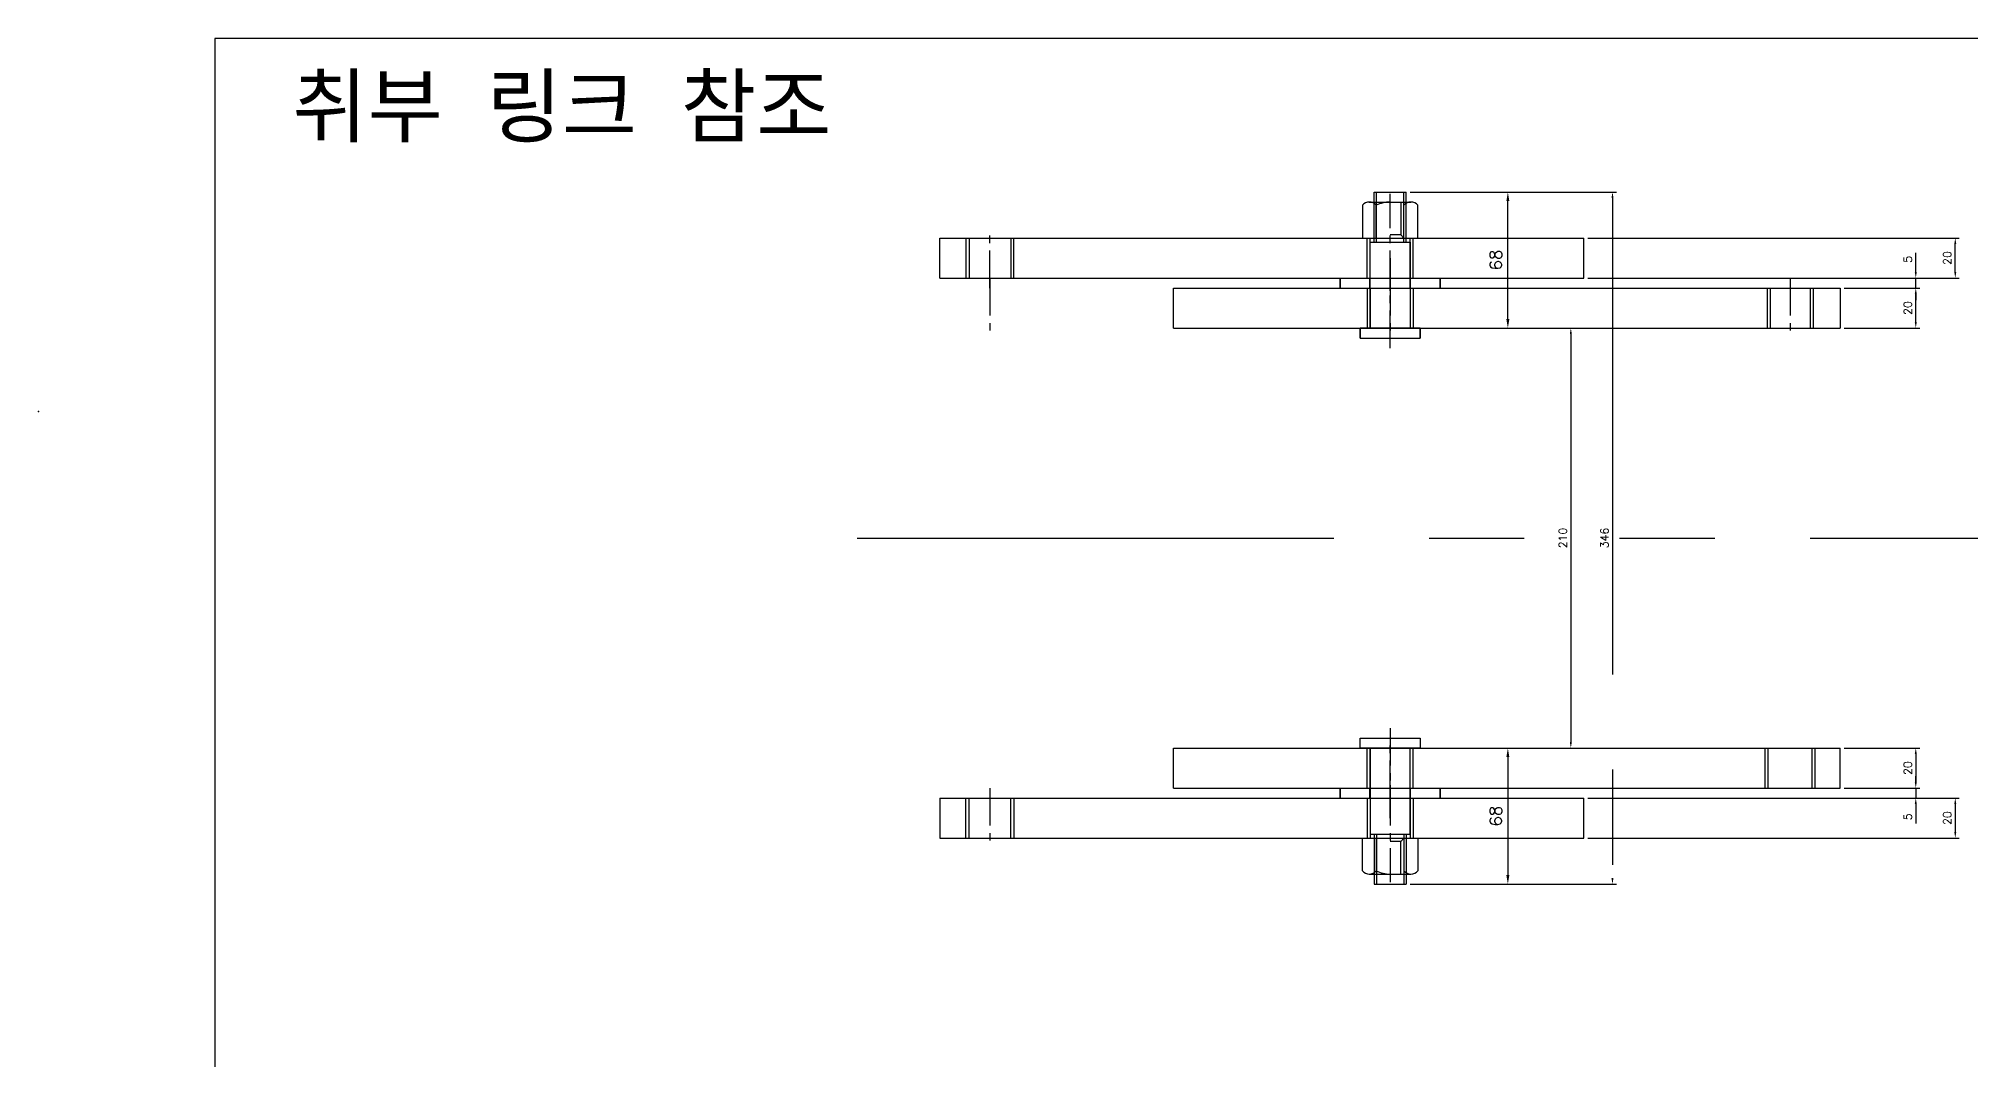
# Model space of a CAD drawing. Extents: x -2917 to 6643, y 8514 to 10799.
# Drawn here: x -2917 to -1951, y 10289 to 10799 of the extents above; entities that cross this region are included whole.
import ezdxf

# ---------------------------------------------------------------- set-up
doc = ezdxf.new("R2010")
doc.units = 0
doc.header["$LTSCALE"] = 15
doc.header["$MEASUREMENT"] = 0
doc.linetypes.add('CENTER', pattern=[2, 1.25, -0.25, 0.25, -0.25])
doc.linetypes.add('PHANTOM2', pattern=[31.75, 15.875, -3.175, 3.175, -3.175, 3.175, -3.175])
for name, color, linetype in [('1', 1, 'CENTER'), ('3', 3, 'Continuous'), ('4', 4, 'Continuous'), ('DG', 4, 'Continuous'), ('DXF1', 7, 'Continuous'), ('RD', 1, 'Continuous')]:
    doc.layers.add(name, color=color, linetype=linetype)
doc.styles.get("Standard").update_dxf_attribs({"font": 'txt.shx'})
doc.dimstyles.new('ISO-25', dxfattribs={"dimtxt": 2.5, "dimasz": 2.5, "dimexe": 1.25, "dimexo": 0.625, "dimtad": 1, "dimtoh": 1, "dimdsep": 46, "dimtxsty": 'Standard', "dimcen": 2.5, "dimclrt": 6, "dimadec": 0, "dimazin": 0, "dimtfac": 1, "dimtmove": 0, "dimatfit": 3, "dimfxl": 1, "dimarcsym": 0})

# ---------------------------------------------------------------- blocks, each defined once
blk = doc.blocks.new('*U655')
at = {"layer": '1', "color": 0, "transparency": 16777216}
blk.add_line((0, 15), (0, -15), dxfattribs=at)
blk = doc.blocks.new('*U649')
at = {"layer": '1', "color": 0, "transparency": 16777216}
blk.add_line((0, 15), (0, -15), dxfattribs=at)
blk = doc.blocks.new('*U650')
at = {"layer": '1', "color": 0, "transparency": 16777216}
blk.add_line((0, 15), (0, -15), dxfattribs=at)
blk = doc.blocks.new('*U651')
at = {"layer": '1', "color": 0, "transparency": 16777216}
blk.add_line((0, 15), (0, -15), dxfattribs=at)
blk = doc.blocks.new('*U652')
at = {"layer": '1', "color": 0, "transparency": 16777216}
blk.add_line((0, -15), (0, 15), dxfattribs=at)
blk = doc.blocks.new('*U653')
at = {"layer": '1', "color": 0, "transparency": 16777216}
blk.add_line((0, -15), (0, 15), dxfattribs=at)
blk = doc.blocks.new('*U648')
at = {"layer": '1', "color": 0, "transparency": 16777216}
blk.add_line((0, 15), (0, -15), dxfattribs=at)
blk = doc.blocks.new('*D656')
at = {"layer": '4', "color": 4, "linetype": 'PHANTOM2', "lineweight": -2, "transparency": 16777216}
for p, q in [((-2230.46, 10722.18), (-2179.6, 10722.18)), ((-2182.6, 10658.68), (-2182.6, 10717.68)), ((-2223.46, 10654.18), (-2179.6, 10654.18))]:
    blk.add_line(p, q, dxfattribs=at)
at = {"layer": '4', "color": 4, "linetype": 'PHANTOM2', "transparency": 16777216}
for points in [[(-2183.35, 10717.68), (-2181.85, 10717.68), (-2182.6, 10722.18)], [(-2183.35, 10658.68), (-2181.85, 10658.68), (-2182.6, 10654.18)]]:
    blk.add_solid(points, dxfattribs=at)
at = {"layer": 'Defpoints', "color": 0, "linetype": 'PHANTOM2', "transparency": 16777216}
for p in [(-2233.46, 10722.18), (-2182.6, 10722.18), (-2226.46, 10654.18)]:
    blk.add_point(p, dxfattribs=at)
at = {"layer": '4', "color": 7, "linetype": 'PHANTOM2', "transparency": 16777216, "insert": (-2188.6, 10688.18), "char_height": 6, "attachment_point": 5, "rotation": 90}
blk.add_mtext('68', dxfattribs=at)
blk = doc.blocks.new('*U646')
at = {"layer": '1', "color": 0, "transparency": 16777216}
blk.add_line((0, -15), (0, 15), dxfattribs=at)
blk = doc.blocks.new('*U647')
at = {"layer": '1', "color": 0, "transparency": 16777216}
blk.add_line((0, 15), (0, -15), dxfattribs=at)
blk = doc.blocks.new('*U645')
at = {"layer": '1', "color": 0, "transparency": 16777216}
blk.add_line((0, -15), (0, 15), dxfattribs=at)
blk = doc.blocks.new('*D657')
at = {"layer": '4', "color": 4, "linetype": 'PHANTOM2', "lineweight": -2, "transparency": 16777216}
for p, q in [((-2223.46, 10444.18), (-2179.6, 10444.18)), ((-2182.6, 10439.68), (-2182.6, 10380.68)), ((-2230.46, 10376.18), (-2179.6, 10376.18))]:
    blk.add_line(p, q, dxfattribs=at)
at = {"layer": '4', "color": 4, "linetype": 'PHANTOM2', "transparency": 16777216}
for points in [[(-2183.35, 10439.68), (-2181.85, 10439.68), (-2182.6, 10444.18)], [(-2183.35, 10380.68), (-2181.85, 10380.68), (-2182.6, 10376.18)]]:
    blk.add_solid(points, dxfattribs=at)
at = {"layer": 'Defpoints', "color": 0, "linetype": 'PHANTOM2', "transparency": 16777216}
for p in [(-2226.46, 10444.18), (-2233.46, 10376.18), (-2182.6, 10376.18)]:
    blk.add_point(p, dxfattribs=at)
at = {"layer": '4', "color": 7, "linetype": 'PHANTOM2', "transparency": 16777216, "insert": (-2188.6, 10410.18), "char_height": 6, "attachment_point": 5, "rotation": 90}
blk.add_mtext('68', dxfattribs=at)
blk = doc.blocks.new('*D658')
at = {"layer": '4', "color": 4, "linetype": 'PHANTOM2', "lineweight": -2, "transparency": 16777216}
for p, q in [((-2231.46, 10722.18), (-2128.31, 10722.18)), ((-2130.31, 10719.18), (-2130.31, 10379.18)), ((-2231.46, 10376.18), (-2128.31, 10376.18))]:
    blk.add_line(p, q, dxfattribs=at)
at = {"layer": '4', "color": 4, "linetype": 'PHANTOM2', "transparency": 16777216}
for points in [[(-2130.81, 10719.18), (-2129.81, 10719.18), (-2130.31, 10722.18)], [(-2130.81, 10379.18), (-2129.81, 10379.18), (-2130.31, 10376.18)]]:
    blk.add_solid(points, dxfattribs=at)
at = {"layer": 'Defpoints', "color": 0, "linetype": 'PHANTOM2', "transparency": 16777216}
for p in [(-2233.46, 10722.18), (-2233.46, 10376.18), (-2130.31, 10376.18)]:
    blk.add_point(p, dxfattribs=at)
at = {"layer": '4', "color": 7, "linetype": 'PHANTOM2', "transparency": 16777216, "insert": (-2134.31, 10549.18), "char_height": 4, "attachment_point": 5, "rotation": 90}
blk.add_mtext('346', dxfattribs=at)
blk = doc.blocks.new('*D898')
at = {"layer": '4', "color": 4, "linetype": 'PHANTOM2', "lineweight": -2, "transparency": 16777216}
for p, q in [((-2014.46, 10674.18), (-1976.72, 10674.18)), ((-1978.72, 10657.18), (-1978.72, 10671.18)), ((-2014.46, 10654.18), (-1976.72, 10654.18))]:
    blk.add_line(p, q, dxfattribs=at)
at = {"layer": '4', "color": 4, "linetype": 'PHANTOM2', "transparency": 16777216}
for points in [[(-1979.22, 10671.18), (-1978.22, 10671.18), (-1978.72, 10674.18)], [(-1979.22, 10657.18), (-1978.22, 10657.18), (-1978.72, 10654.18)]]:
    blk.add_solid(points, dxfattribs=at)
at = {"layer": 'Defpoints', "color": 0, "linetype": 'PHANTOM2', "transparency": 16777216}
for p in [(-2016.46, 10674.18), (-1978.72, 10674.18), (-2016.46, 10654.18)]:
    blk.add_point(p, dxfattribs=at)
at = {"layer": '4', "color": 7, "linetype": 'PHANTOM2', "transparency": 16777216, "insert": (-1982.72, 10664.18), "char_height": 4, "attachment_point": 5, "rotation": 90}
blk.add_mtext('20', dxfattribs=at)
blk = doc.blocks.new('*D899')
at = {"layer": '4', "color": 4, "linetype": 'PHANTOM2', "lineweight": -2, "transparency": 16777216}
for p, q in [((-1978.72, 10682.18), (-1978.72, 10691.85)), ((-2142.57, 10679.18), (-1976.72, 10679.18)), ((-1978.72, 10674.18), (-1978.72, 10679.18)), ((-2014.46, 10674.18), (-1976.72, 10674.18)), ((-1978.72, 10671.18), (-1978.72, 10668.18))]:
    blk.add_line(p, q, dxfattribs=at)
at = {"layer": '4', "color": 4, "linetype": 'PHANTOM2', "transparency": 16777216}
for points in [[(-1979.22, 10682.18), (-1978.22, 10682.18), (-1978.72, 10679.18)], [(-1979.22, 10671.18), (-1978.22, 10671.18), (-1978.72, 10674.18)]]:
    blk.add_solid(points, dxfattribs=at)
at = {"layer": 'Defpoints', "color": 0, "linetype": 'PHANTOM2', "transparency": 16777216}
for p in [(-2144.57, 10679.18), (-1978.72, 10679.18), (-2016.46, 10674.18)]:
    blk.add_point(p, dxfattribs=at)
at = {"layer": '4', "color": 7, "linetype": 'PHANTOM2', "transparency": 16777216, "insert": (-1982.72, 10688.52), "char_height": 4, "attachment_point": 5, "rotation": 90}
blk.add_mtext('5', dxfattribs=at)
blk = doc.blocks.new('*D900')
at = {"layer": '4', "color": 4, "linetype": 'PHANTOM2', "lineweight": -2, "transparency": 16777216}
for p, q in [((-2142.57, 10699.18), (-1956.97, 10699.18)), ((-1958.97, 10682.18), (-1958.97, 10696.18)), ((-2142.57, 10679.18), (-1956.97, 10679.18))]:
    blk.add_line(p, q, dxfattribs=at)
at = {"layer": '4', "color": 4, "linetype": 'PHANTOM2', "transparency": 16777216}
for points in [[(-1959.47, 10696.18), (-1958.47, 10696.18), (-1958.97, 10699.18)], [(-1959.47, 10682.18), (-1958.47, 10682.18), (-1958.97, 10679.18)]]:
    blk.add_solid(points, dxfattribs=at)
at = {"layer": 'Defpoints', "color": 0, "linetype": 'PHANTOM2', "transparency": 16777216}
for p in [(-2144.57, 10699.18), (-1958.97, 10699.18), (-2144.57, 10679.18)]:
    blk.add_point(p, dxfattribs=at)
at = {"layer": '4', "color": 7, "linetype": 'PHANTOM2', "transparency": 16777216, "insert": (-1962.97, 10689.18), "char_height": 4, "attachment_point": 5, "rotation": 90}
blk.add_mtext('20', dxfattribs=at)
blk = doc.blocks.new('*D901')
at = {"layer": '4', "color": 4, "linetype": 'PHANTOM2', "lineweight": -2, "transparency": 16777216}
for p, q in [((-2224.46, 10654.18), (-2149.13, 10654.18)), ((-2151.13, 10651.18), (-2151.13, 10447.18)), ((-2224.46, 10444.18), (-2149.13, 10444.18))]:
    blk.add_line(p, q, dxfattribs=at)
at = {"layer": '4', "color": 4, "linetype": 'PHANTOM2', "transparency": 16777216}
for points in [[(-2151.63, 10651.18), (-2150.63, 10651.18), (-2151.13, 10654.18)], [(-2151.63, 10447.18), (-2150.63, 10447.18), (-2151.13, 10444.18)]]:
    blk.add_solid(points, dxfattribs=at)
at = {"layer": 'Defpoints', "color": 0, "linetype": 'PHANTOM2', "transparency": 16777216}
for p in [(-2226.46, 10654.18), (-2226.46, 10444.18), (-2151.13, 10444.18)]:
    blk.add_point(p, dxfattribs=at)
at = {"layer": '4', "color": 7, "linetype": 'PHANTOM2', "transparency": 16777216, "insert": (-2155.13, 10549.18), "char_height": 4, "attachment_point": 5, "rotation": 90}
blk.add_mtext('210', dxfattribs=at)
blk = doc.blocks.new('*D902')
at = {"layer": '4', "color": 4, "linetype": 'PHANTOM2', "lineweight": -2, "transparency": 16777216}
for p, q in [((-2014.46, 10444.18), (-1976.72, 10444.18)), ((-1978.72, 10441.18), (-1978.72, 10427.18)), ((-2014.46, 10424.18), (-1976.72, 10424.18))]:
    blk.add_line(p, q, dxfattribs=at)
at = {"layer": '4', "color": 4, "linetype": 'PHANTOM2', "transparency": 16777216}
for points in [[(-1979.22, 10441.18), (-1978.22, 10441.18), (-1978.72, 10444.18)], [(-1979.22, 10427.18), (-1978.22, 10427.18), (-1978.72, 10424.18)]]:
    blk.add_solid(points, dxfattribs=at)
at = {"layer": 'Defpoints', "color": 0, "linetype": 'PHANTOM2', "transparency": 16777216}
for p in [(-2016.46, 10444.18), (-2016.46, 10424.18), (-1978.72, 10424.18)]:
    blk.add_point(p, dxfattribs=at)
at = {"layer": '4', "color": 7, "linetype": 'PHANTOM2', "transparency": 16777216, "insert": (-1982.72, 10434.18), "char_height": 4, "attachment_point": 5, "rotation": 90}
blk.add_mtext('20', dxfattribs=at)
blk = doc.blocks.new('*D903')
at = {"layer": '4', "color": 4, "linetype": 'PHANTOM2', "lineweight": -2, "transparency": 16777216}
for p, q in [((-1978.72, 10427.18), (-1978.72, 10430.18)), ((-2142.57, 10419.18), (-1976.72, 10419.18)), ((-2014.46, 10424.18), (-1976.72, 10424.18)), ((-1978.72, 10424.18), (-1978.72, 10419.18)), ((-1978.72, 10416.18), (-1978.72, 10406.52))]:
    blk.add_line(p, q, dxfattribs=at)
at = {"layer": '4', "color": 4, "linetype": 'PHANTOM2', "transparency": 16777216}
for points in [[(-1979.22, 10427.18), (-1978.22, 10427.18), (-1978.72, 10424.18)], [(-1979.22, 10416.18), (-1978.22, 10416.18), (-1978.72, 10419.18)]]:
    blk.add_solid(points, dxfattribs=at)
at = {"layer": 'Defpoints', "color": 0, "linetype": 'PHANTOM2', "transparency": 16777216}
for p in [(-2144.57, 10419.18), (-2016.46, 10424.18), (-1978.72, 10419.18)]:
    blk.add_point(p, dxfattribs=at)
at = {"layer": '4', "color": 7, "linetype": 'PHANTOM2', "transparency": 16777216, "insert": (-1982.72, 10409.85), "char_height": 4, "attachment_point": 5, "rotation": 90}
blk.add_mtext('5', dxfattribs=at)
blk = doc.blocks.new('*D904')
at = {"layer": '4', "color": 4, "linetype": 'PHANTOM2', "lineweight": -2, "transparency": 16777216}
for p, q in [((-2142.57, 10419.18), (-1956.97, 10419.18)), ((-1958.97, 10416.18), (-1958.97, 10402.18)), ((-2142.57, 10399.18), (-1956.97, 10399.18))]:
    blk.add_line(p, q, dxfattribs=at)
at = {"layer": '4', "color": 4, "linetype": 'PHANTOM2', "transparency": 16777216}
for points in [[(-1959.47, 10416.18), (-1958.47, 10416.18), (-1958.97, 10419.18)], [(-1959.47, 10402.18), (-1958.47, 10402.18), (-1958.97, 10399.18)]]:
    blk.add_solid(points, dxfattribs=at)
at = {"layer": 'Defpoints', "color": 0, "linetype": 'PHANTOM2', "transparency": 16777216}
for p in [(-2144.57, 10419.18), (-2144.57, 10399.18), (-1958.97, 10399.18)]:
    blk.add_point(p, dxfattribs=at)
at = {"layer": '4', "color": 7, "linetype": 'PHANTOM2', "transparency": 16777216, "insert": (-1962.97, 10409.18), "char_height": 4, "attachment_point": 5, "rotation": 90}
blk.add_mtext('20', dxfattribs=at)

msp = doc.modelspace()

# ---------------------------------------------------------------- linework, layer by layer
at = {"color": 6}
for p, q in [((-2828.818, 10798.864), (-2828.818, 9778.264)), ((-1385.398, 10798.864), (-2828.818, 10798.864))]:
    msp.add_line(p, q, dxfattribs=at)
for p, q in [((-2255.307, 10715.557), (-2255.307, 10699.182)), ((-2251.845, 10717.182), (-2231.07, 10717.182)), ((-2248.382, 10699.182), (-2248.382, 10715.557)), ((-2236.157, 10717.182), (-2236.157, 10700.807)), ((-2227.607, 10699.182), (-2227.607, 10715.557)), ((-2255.307, 10699.182), (-2227.607, 10699.182)), ((-2236.157, 10700.807), (-2241.457, 10700.807)), ((-2234.532, 10699.182), (-2236.157, 10700.807)), ((-2255.307, 10399.182), (-2227.607, 10399.182)), ((-2255.307, 10382.807), (-2255.307, 10399.182)), ((-2248.382, 10399.182), (-2248.382, 10382.807)), ((-2234.532, 10399.182), (-2236.157, 10397.557)), ((-2227.607, 10399.182), (-2227.607, 10382.807)), ((-2236.157, 10397.557), (-2241.457, 10397.557)), ((-2236.157, 10381.182), (-2236.157, 10397.557)), ((-2251.845, 10381.182), (-2231.07, 10381.182))]:
    msp.add_line(p, q)
for centre, radius, start, end in [((-2251.845, 10712.68), 4.501, 39.717347, 140.282653), ((-2241.05, 10699.879), 17.308, 91.347829, 115.064027), ((-2231.07, 10712.68), 4.501, 39.717347, 140.282653), ((-2251.845, 10385.683), 4.501, 219.717347, 320.282653), ((-2241.05, 10398.485), 17.308, 244.935973, 268.652171), ((-2231.07, 10385.683), 4.501, 219.717347, 320.282653)]:
    msp.add_arc(centre, radius, start, end)
at = {"layer": '1'}
for p, q in [((-2241.457, 10644.182), (-2241.457, 10721.29)), ((-2241.457, 10454.182), (-2241.457, 10377.073))]:
    msp.add_line(p, q, dxfattribs=at)
at = {"layer": '3'}
for p, q in [((-2249.457, 10697.182), (-2249.457, 10722.182)), ((-2249.457, 10722.182), (-2233.457, 10722.182)), ((-2248.257, 10697.182), (-2248.257, 10722.182)), ((-2234.657, 10697.182), (-2234.657, 10722.182)), ((-2233.457, 10697.182), (-2233.457, 10722.182)), ((-2234.532, 10699.182), (-2234.532, 10717.182)), ((-2466.457, 10679.182), (-2466.457, 10699.182)), ((-2466.457, 10699.182), (-2144.572, 10699.182)), ((-2453.457, 10699.182), (-2453.457, 10679.182)), ((-2429.457, 10679.182), (-2429.457, 10699.182)), ((-2252.957, 10679.182), (-2252.957, 10699.182)), ((-2229.957, 10679.182), (-2229.957, 10699.182)), ((-2251.457, 10654.182), (-2251.457, 10697.182)), ((-2251.457, 10697.182), (-2231.457, 10697.182)), ((-2231.457, 10697.182), (-2231.457, 10654.182)), ((-2466.457, 10679.182), (-2144.572, 10679.182)), ((-2349.744, 10674.182), (-2016.457, 10674.182)), ((-2252.957, 10674.182), (-2252.957, 10654.182)), ((-2229.957, 10674.182), (-2229.957, 10654.182)), ((-2052.957, 10674.182), (-2052.957, 10654.182)), ((-2029.957, 10674.182), (-2029.957, 10654.182)), ((-2016.457, 10674.182), (-2016.457, 10654.182)), ((-2349.744, 10654.182), (-2016.457, 10654.182)), ((-2231.457, 10654.182), (-2256.457, 10654.182)), ((-2256.457, 10654.182), (-2256.457, 10649.182)), ((-2256.457, 10649.182), (-2256.457, 10654.182)), ((-2226.457, 10654.182), (-2231.457, 10654.182)), ((-2226.457, 10649.182), (-2226.457, 10654.182)), ((-2226.457, 10654.182), (-2226.457, 10649.182)), ((-2256.457, 10649.182), (-2226.457, 10649.182)), ((-2256.457, 10444.182), (-2256.457, 10449.182)), ((-2256.457, 10444.182), (-2256.457, 10449.182)), ((-2256.457, 10449.182), (-2226.457, 10449.182)), ((-2226.457, 10449.182), (-2226.457, 10444.182)), ((-2226.457, 10449.182), (-2226.457, 10444.182)), ((-2349.744, 10444.182), (-2016.457, 10444.182)), ((-2231.457, 10444.182), (-2256.457, 10444.182)), ((-2252.957, 10424.182), (-2252.957, 10444.182)), ((-2251.457, 10444.182), (-2251.457, 10401.182)), ((-2231.457, 10401.182), (-2231.457, 10444.182)), ((-2226.457, 10444.182), (-2231.457, 10444.182)), ((-2229.957, 10424.182), (-2229.957, 10444.182)), ((-2053.957, 10424.182), (-2053.957, 10444.182)), ((-2028.957, 10424.182), (-2028.957, 10444.182)), ((-2016.457, 10424.182), (-2016.457, 10444.182)), ((-2466.457, 10419.182), (-2466.457, 10399.182)), ((-2466.457, 10419.182), (-2144.572, 10419.182)), ((-2453.457, 10399.182), (-2453.457, 10419.182)), ((-2429.457, 10419.182), (-2429.457, 10399.182)), ((-2349.744, 10424.182), (-2016.457, 10424.182)), ((-2252.957, 10419.182), (-2252.957, 10399.182)), ((-2229.957, 10419.182), (-2229.957, 10399.182)), ((-2466.457, 10399.182), (-2144.572, 10399.182)), ((-2251.457, 10401.182), (-2231.457, 10401.182)), ((-2249.457, 10401.182), (-2249.457, 10376.182)), ((-2248.257, 10401.182), (-2248.257, 10376.182)), ((-2234.657, 10401.182), (-2234.657, 10376.182)), ((-2234.532, 10399.182), (-2234.532, 10381.182)), ((-2233.457, 10401.182), (-2233.457, 10376.182)), ((-2249.457, 10376.182), (-2233.457, 10376.182))]:
    msp.add_line(p, q, dxfattribs=at)
at = {"layer": '4', "color": 6, "linetype": 'PHANTOM2'}
for p, q in [((-2251.457, 10679.182), (-2251.457, 10699.182)), ((-2231.457, 10679.182), (-2231.457, 10699.182)), ((-2144.572, 10679.182), (-2144.572, 10699.182)), ((-2349.744, 10654.182), (-2349.744, 10674.182)), ((-2251.457, 10674.182), (-2251.457, 10654.182)), ((-2231.457, 10674.182), (-2231.457, 10654.182)), ((-2051.457, 10674.182), (-2051.457, 10654.182)), ((-2031.457, 10674.182), (-2031.457, 10654.182)), ((-2507.759, 10549.182), (-1907.509, 10549.182)), ((-2349.744, 10424.182), (-2349.744, 10444.182)), ((-2251.457, 10424.182), (-2251.457, 10444.182)), ((-2231.457, 10424.182), (-2231.457, 10444.182)), ((-2052.457, 10424.182), (-2052.457, 10444.182)), ((-2030.457, 10424.182), (-2030.457, 10444.182)), ((-2251.457, 10419.182), (-2251.457, 10399.182)), ((-2231.457, 10419.182), (-2231.457, 10399.182)), ((-2144.572, 10399.182), (-2144.572, 10419.182))]:
    msp.add_line(p, q, dxfattribs=at)
at = {"layer": 'DG', "color": 1}
msp.add_point((-2916.952, 10612.445), dxfattribs=at)
at = {"layer": 'DXF1', "linetype": 'Continuous'}
for p, q in [((-2266.457, 10674.182), (-2266.457, 10679.182)), ((-2266.457, 10679.182), (-2216.457, 10679.182)), ((-2266.457, 10679.182), (-2266.457, 10674.182)), ((-2266.457, 10679.182), (-2216.457, 10679.182)), ((-2251.557, 10674.182), (-2251.557, 10679.182)), ((-2251.557, 10679.182), (-2251.557, 10674.182)), ((-2231.357, 10674.182), (-2231.357, 10679.182)), ((-2231.357, 10679.182), (-2231.357, 10674.182)), ((-2216.457, 10674.182), (-2216.457, 10679.182)), ((-2216.457, 10679.182), (-2216.457, 10674.182)), ((-2266.457, 10674.182), (-2216.457, 10674.182)), ((-2266.457, 10674.182), (-2216.457, 10674.182)), ((-2266.457, 10424.182), (-2266.457, 10419.182)), ((-2266.457, 10424.182), (-2216.457, 10424.182)), ((-2266.457, 10419.182), (-2266.457, 10424.182)), ((-2266.457, 10424.182), (-2216.457, 10424.182)), ((-2266.457, 10419.182), (-2216.457, 10419.182)), ((-2266.457, 10419.182), (-2216.457, 10419.182)), ((-2251.557, 10424.182), (-2251.557, 10419.182)), ((-2251.557, 10419.182), (-2251.557, 10424.182)), ((-2231.357, 10424.182), (-2231.357, 10419.182)), ((-2231.357, 10419.182), (-2231.357, 10424.182)), ((-2216.457, 10424.182), (-2216.457, 10419.182)), ((-2216.457, 10419.182), (-2216.457, 10424.182))]:
    msp.add_line(p, q, dxfattribs=at)
at = {"layer": 'DXF1', "color": 3, "linetype": 'CENTER'}
for p, q in [((-2241.457, 10672.784), (-2241.457, 10681.825)), ((-2241.457, 10680.579), (-2241.457, 10671.539)), ((-2241.457, 10417.784), (-2241.457, 10426.825)), ((-2241.457, 10425.579), (-2241.457, 10416.539))]:
    msp.add_line(p, q, dxfattribs=at)
at = {"layer": 'RD', "color": 2}
for p, q in [((-2451.833, 10699.182), (-2451.833, 10679.182)), ((-2431.081, 10699.182), (-2431.081, 10679.182)), ((-2451.833, 10399.182), (-2451.833, 10419.182)), ((-2431.081, 10399.182), (-2431.081, 10419.182))]:
    msp.add_line(p, q, dxfattribs=at)

# ---------------------------------------------------------------- block references
at = {"layer": '1'}
for name, p in [('*U652', (-2441.457, 10689.182)), ('*U653', (-2241.457, 10689.182)), ('*U648', (-2241.457, 10674.182)), ('*U649', (-2441.457, 10664.182)), ('*U651', (-2241.457, 10664.182)), ('*U650', (-2041.457, 10664.182)), ('*U646', (-2241.457, 10434.182)), ('*U645', (-2241.457, 10424.182)), ('*U655', (-2441.457, 10409.182)), ('*U647', (-2241.457, 10409.182))]:
    msp.add_blockref(name, p, dxfattribs=at)

# ---------------------------------------------------------------- texts
at = {"insert": (-2790.202, 10780.142), "char_height": 30, "attachment_point": 1}
msp.add_mtext_dynamic_manual_height_columns('{\\fGulim|b0|i0|c129|p50;취부  링크  참조}', width=11278.81084, gutter_width=150, heights=[0], dxfattribs=at)

# ---------------------------------------------------------------- dimensions: what is measured, and where the dimension line sits
at = {"layer": '4', "color": 6, "linetype": 'PHANTOM2'}
for base, p1, p2, angle, override, picture, middle in [((-2182.604, 10722.182), (-2226.457, 10654.182), (-2233.457, 10722.182), 90, {"dimscale": 1.5, "dimtxt": 4, "dimasz": 3, "dimexe": 2, "dimexo": 2, "dimgap": 2, "dimtoh": 0, "dimcen": 0, "dimclrd": 4, "dimclre": 4, "dimclrt": 7, "dimfxl": 0.5}, '*D656', (-2188.604, 10688.182)), ((-2130.311, 10376.182), (-2233.457, 10722.182), (-2233.457, 10376.182), 90, {"dimtxt": 4, "dimasz": 3, "dimexe": 2, "dimexo": 2, "dimgap": 2, "dimtoh": 0, "dimcen": 0, "dimclrd": 4, "dimclre": 4, "dimclrt": 7, "dimfxl": 0.5}, '*D658', (-2134.311, 10549.182)), ((-1958.969, 10699.182), (-2144.572, 10679.182), (-2144.572, 10699.182), 90, {"dimtxt": 4, "dimasz": 3, "dimexe": 2, "dimexo": 2, "dimgap": 2, "dimtoh": 0, "dimcen": 0, "dimclrd": 4, "dimclre": 4, "dimclrt": 7, "dimfxl": 0.5}, '*D900', (-1962.969, 10689.182)), ((-1978.724, 10679.182), (-2016.457, 10674.182), (-2144.572, 10679.182), 90, {"dimtxt": 4, "dimasz": 3, "dimexe": 2, "dimexo": 2, "dimgap": 2, "dimtoh": 0, "dimcen": 0, "dimclrd": 4, "dimclre": 4, "dimclrt": 7, "dimfxl": 0.5}, '*D899', (-1982.724, 10688.515)), ((-1978.724, 10674.182), (-2016.457, 10654.182), (-2016.457, 10674.182), 90, {"dimtxt": 4, "dimasz": 3, "dimexe": 2, "dimexo": 2, "dimgap": 2, "dimtoh": 0, "dimcen": 0, "dimclrd": 4, "dimclre": 4, "dimclrt": 7, "dimfxl": 0.5}, '*D898', (-1982.724, 10664.182)), ((-2151.128, 10444.182), (-2226.457, 10654.182), (-2226.457, 10444.182), 90, {"dimtxt": 4, "dimasz": 3, "dimexe": 2, "dimexo": 2, "dimgap": 2, "dimtoh": 0, "dimcen": 0, "dimclrd": 4, "dimclre": 4, "dimclrt": 7, "dimfxl": 0.5}, '*D901', (-2155.128, 10549.182)), ((-2182.604, 10376.182), (-2226.457, 10444.182), (-2233.457, 10376.182), 270, {"dimscale": 1.5, "dimtxt": 4, "dimasz": 3, "dimexe": 2, "dimexo": 2, "dimgap": 2, "dimtoh": 0, "dimcen": 0, "dimclrd": 4, "dimclre": 4, "dimclrt": 7, "dimfxl": 0.5}, '*D657', (-2188.604, 10410.182)), ((-1978.724, 10424.182), (-2016.457, 10444.182), (-2016.457, 10424.182), 270, {"dimtxt": 4, "dimasz": 3, "dimexe": 2, "dimexo": 2, "dimgap": 2, "dimtoh": 0, "dimcen": 0, "dimclrd": 4, "dimclre": 4, "dimclrt": 7, "dimfxl": 0.5}, '*D902', (-1982.724, 10434.182)), ((-1978.724, 10419.182), (-2016.457, 10424.182), (-2144.572, 10419.182), 270, {"dimtxt": 4, "dimasz": 3, "dimexe": 2, "dimexo": 2, "dimgap": 2, "dimtoh": 0, "dimcen": 0, "dimclrd": 4, "dimclre": 4, "dimclrt": 7, "dimfxl": 0.5}, '*D903', (-1982.724, 10409.848)), ((-1958.969, 10399.182), (-2144.572, 10419.182), (-2144.572, 10399.182), 270, {"dimtxt": 4, "dimasz": 3, "dimexe": 2, "dimexo": 2, "dimgap": 2, "dimtoh": 0, "dimcen": 0, "dimclrd": 4, "dimclre": 4, "dimclrt": 7, "dimfxl": 0.5}, '*D904', (-1962.969, 10409.182))]:
    dim = msp.add_linear_dim(base=base, p1=p1, p2=p2, angle=angle, dimstyle='ISO-25', override=override, dxfattribs=at)
    dim.commit()
    dim.dimension.update_dxf_attribs({"geometry": picture, "text_midpoint": middle})

doc.saveas('drawing.dxf')
